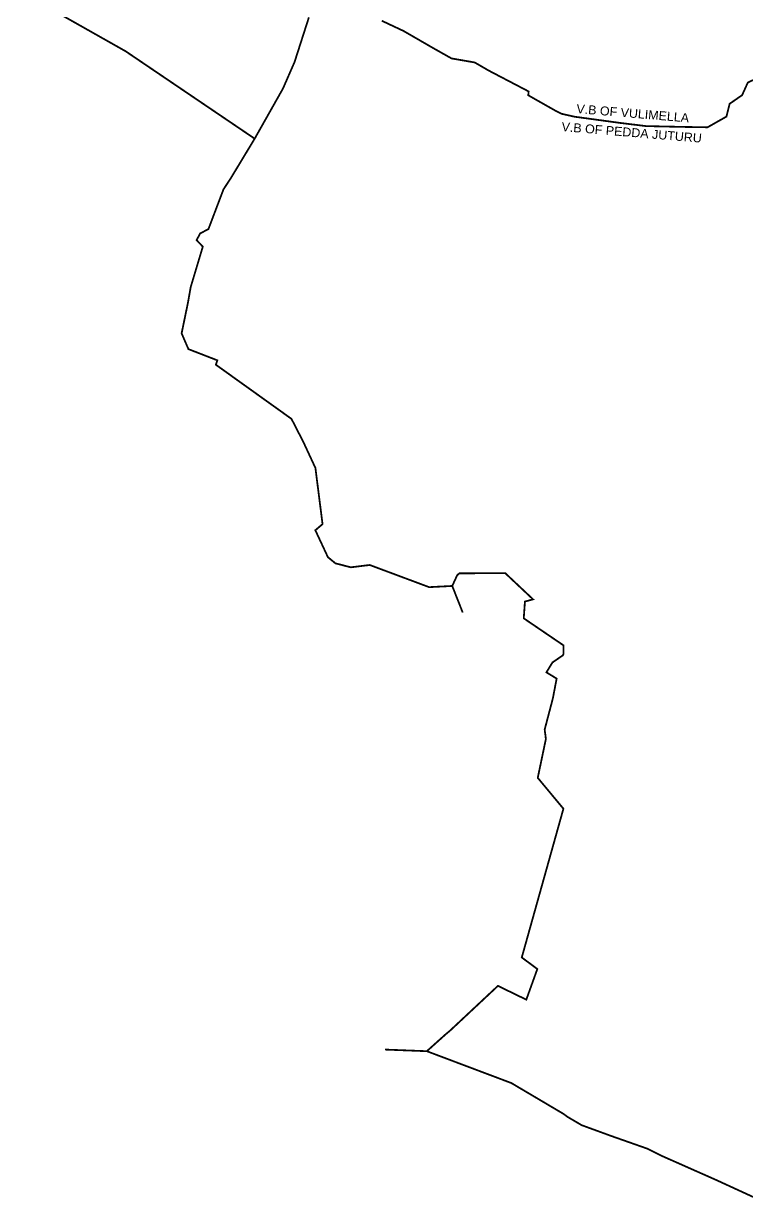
# Model space of a CAD drawing. Header units: inches. Extents: x 174104 to 230935, y 1583276 to 1631460.
# Drawn here: x 203582 to 206415, y 1591698 to 1596332 of the extents above; entities that cross this region are included whole.
import ezdxf
from ezdxf.enums import TextEntityAlignment as Align

# ---------------------------------------------------------------- set-up
doc = ezdxf.new("R2010")
doc.units = ezdxf.units.IN
doc.header["$LTSCALE"] = 15
doc.header["$MEASUREMENT"] = 0
doc.linetypes.add('HIDDEN2', pattern=[0.1875, 0.125, -0.0625])
doc.layers.add('VB', color=72, linetype='Continuous')
doc.layers.add('VILLAGE BOUNDRY', color=5, linetype='Continuous')
doc.styles.get("Standard").update_dxf_attribs({"font": 'arial.ttf'})

msp = doc.modelspace()

# ---------------------------------------------------------------- linework, layer by layer
at = {"layer": 'VILLAGE BOUNDRY', "linetype": 'HIDDEN2', "ltscale": 20}
for points in [[(204487.46491, 1595880.57119, 7, 7, 0), (203981.61821, 1596223.27628, 7, 7, 0), (203707.02431, 1596378.41562, 7, 7, 0), (203440.22099, 1596484.28598, 7, 7, 0)], [(206506.02683, 1591701.08391, 7, 7, 0), (206298.39944, 1591796.48626, 7, 7, 0), (206078.2267, 1591894.05852, 7, 7, 0), (206027.20702, 1591919.84402, 7, 7, 0), (205884.55359, 1591970.03496, 7, 7, 0), (205769.67178, 1592011.9991, 7, 7, 0), (205713.73684, 1592044.79732, 7, 7, 0), (205698.90123, 1592055.94864, 7, 7, 0), (205493.74405, 1592177.29643, 7, 7, 0), (205162.52692, 1592302.12458, 7, 7, 0), (204998.36243, 1592308.52677, 7, 7, 0), (205162.52692, 1592302.12458, 7, 7, 0), (205235.66569, 1592367.85051, 7, 7, 0), (205253.36622, 1592382.59364, 7, 7, 0), (205441.20997, 1592558.29611, 7, 7, 0), (205552.49683, 1592504.28033, 7, 7, 0), (205595.74446, 1592624.47534, 7, 7, 0), (205534.73192, 1592669.6535, 7, 7, 0), (205698.07559, 1593253.05839, 7, 7, 0), (205597.36613, 1593374.04436, 7, 7, 0), (205629.10011, 1593525.74767, 7, 7, 0), (205627.88773, 1593537.69785, 7, 7, 0), (205624.46657, 1593563.29613, 7, 7, 0), (205656.68407, 1593685.88758, 7, 7, 0), (205671.40229, 1593763.31668, 7, 7, 0), (205631.32609, 1593787.8218, 7, 7, 0), (205654.8914, 1593826.42188, 7, 7, 0), (205696.17613, 1593854.75705, 7, 7, 0), (205698.61556, 1593860.81491, 7, 7, 0), (205698.73042, 1593883.10066, 7, 7, 0), (205698.48038, 1593893.52968, 7, 7, 0), (205542.51362, 1593999.58622, 7, 7, 0), (205547.10458, 1594065.29466, 7, 7, 0), (205578.99943, 1594074.08692, 7, 7, 0), (205469.78492, 1594176.8615, 7, 7, 0), (205289.85383, 1594176.00288, 7, 7, 0), (205281.38155, 1594168.27856, 7, 7, 0), (205262.04597, 1594126.52374, 7, 7, 0), (205303.11718, 1594022.53419, 7, 7, 0), (205262.04597, 1594126.52374, 7, 7, 0), (205171.48615, 1594121.88444, 7, 7, 0), (204938.6016, 1594208.74358, 7, 7, 0), (204864.64534, 1594199.70737, 7, 7, 0), (204804.13638, 1594215.16624, 7, 7, 0), (204774.62795, 1594239.45399, 7, 7, 0), (204725.27886, 1594345.10577, 7, 7, 0), (204753.57739, 1594369.05399, 7, 7, 0), (204744.67342, 1594439.28395, 7, 7, 0), (204725.6305, 1594589.21379, 7, 7, 0), (204678.38554, 1594691.0466, 7, 7, 0), (204631.78002, 1594781.73494, 7, 7, 0), (204335.28261, 1594994.09431, 7, 7, 0), (204340.96228, 1595011.39105, 7, 7, 0), (204227.6792, 1595055.32621, 7, 7, 0), (204200.99579, 1595117.18923, 7, 7, 0), (204226.06017, 1595238.5361, 7, 7, 0), (204236.63241, 1595298.74375, 7, 7, 0), (204284.16358, 1595457.2053, 7, 7, 0), (204259.71551, 1595482.69192, 7, 7, 0), (204273.88785, 1595509.27407, 7, 7, 0), (204306.02336, 1595525.683, 7, 7, 0), (204354.66212, 1595654.1466, 7, 7, 0), (204365.42932, 1595682.3259, 7, 7, 0), (204393.90757, 1595725.58344, 7, 7, 0), (204487.46491, 1595880.57119, 7, 7, 0), (204487.46491, 1595880.57119, 7, 7, 0), (204487.46491, 1595880.57119, 7, 7, 0), (204598.32363, 1596076.96605, 7, 7, 0), (204643.7449, 1596180.9431, 7, 7, 0), (204700.07393, 1596356.29276, 7, 7, 0)], [(204985.90209, 1596342.92603, 7, 7, 0), (205070.97286, 1596303.01274, 7, 7, 0), (205188.59117, 1596235.0974, 7, 7, 0), (205259.41559, 1596195.17337, 7, 7, 0), (205350.36497, 1596179.39765, 7, 7, 0), (205405.21811, 1596147.55472, 7, 7, 0), (205561.58194, 1596065.80225, 7, 7, 0), (205560.29324, 1596050.62166, 7, 7, 0), (205671.02687, 1595987.80204, 7, 7, 0), (205690.45693, 1595978.2261, 7, 7, 0), (205741.46726, 1595966.68894, 7, 7, 0), (205920.49585, 1595942.26295, 7, 7, 0), (206022.21873, 1595929.86231, 7, 7, 0), (206165.0898, 1595926.73858, 7, 7, 0), (206263.04685, 1595925.12712, 7, 7, 0), (206337.10461, 1595967.10855, 7, 7, 0), (206349.94562, 1596017.52607, 7, 7, 0), (206398.71638, 1596051.30104, 7, 7, 0), (206421.05666, 1596100.69143, 7, 7, 0), (206555.08224, 1596163.53461, 7, 7, 0), (206689.22551, 1596255.18556, 7, 7, 0), (206736.90209, 1596269.16331, 7, 7, 0), (206815.57611, 1596286.78003, 7, 7, 0), (206867.68784, 1596336.63706, 7, 7, 0)]]:
    msp.add_lwpolyline(points, format="xyseb", dxfattribs=at)

# ---------------------------------------------------------------- texts
at = {"layer": 'VB', "color": 1}
for s, p in [('V.B OF VULIMELLA ', (205749.31001, 1595998.49823)), ('V.B OF PEDDA JUTURU ', (205691.14822, 1595928.04044))]:
    msp.add_text(s, height=35, rotation=355.22505726, dxfattribs=at).set_placement(p, align=Align.MIDDLE_LEFT)

doc.saveas('drawing.dxf')
